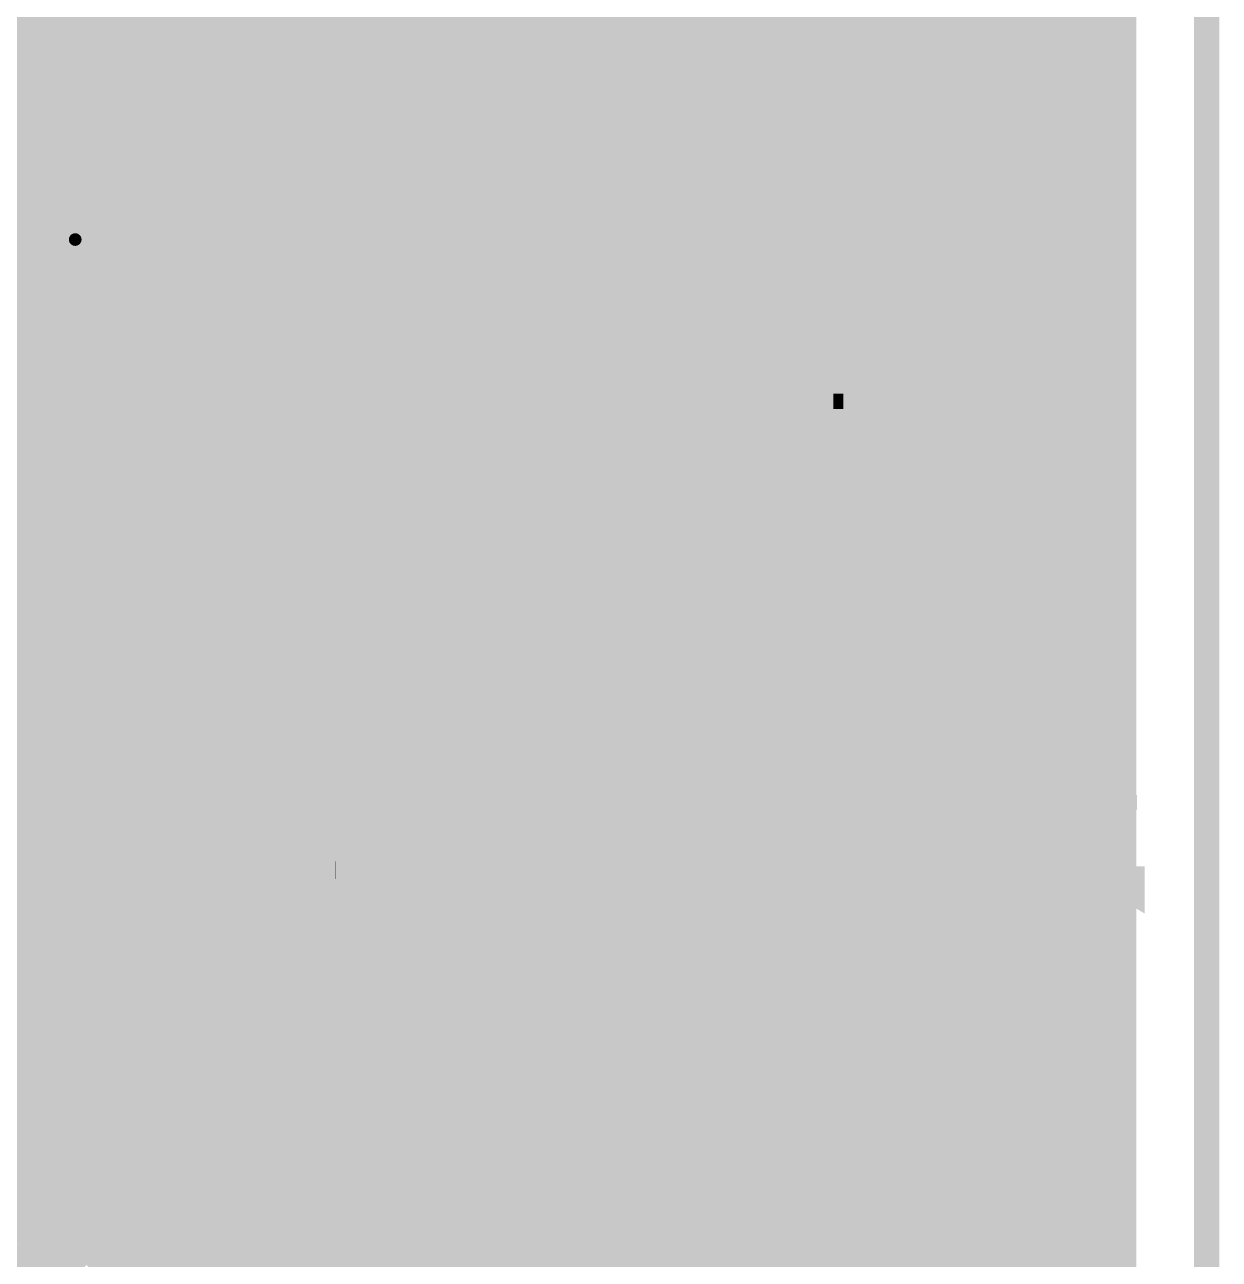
# Model space of a CAD drawing. Extents: x -10 to 131, y -93 to 209.
# Drawn here: x 118.62 to 130.63, y 187.24 to 199.64 of the extents above; entities that cross this region are included whole.
import ezdxf

# ---------------------------------------------------------------- set-up
doc = ezdxf.new("R2010")
doc.units = 0
doc.header["$MEASUREMENT"] = 0
doc.layers.get('0').update_dxf_attribs({"linetype": 'CONTINUOUS'})
for name, color, linetype in [('22-303-0_ASB', 7, 'CONTINUOUS'), ('22-303-0_AST', 7, 'CONTINUOUS'), ('22-303-0_BOT', 2, 'CONTINUOUS'), ('22-303-0_DRD', 6, 'CONTINUOUS'), ('22-303-0_DRL', 1, 'CONTINUOUS'), ('22-303-0_GND', 3, 'CONTINUOUS'), ('22-303-0_IN1', 10, 'CONTINUOUS'), ('22-303-0_SMB', 14, 'CONTINUOUS'), ('22-303-0_SMT', 9, 'CONTINUOUS'), ('22-303-0_SPT', 11, 'CONTINUOUS'), ('22-303-0_SST', 8, 'CONTINUOUS'), ('22-303-0_TOP', 15, 'CONTINUOUS'), ('THRUHOLE_TAP', 2, 'CONTINUOUS')]:
    doc.layers.add(name, color=color, linetype=linetype)

# ---------------------------------------------------------------- blocks, each defined once
blk = doc.blocks.new('ROUND_70')
at = {"const_width": 0.29972}
blk.add_lwpolyline([(-0.14986, 0, 1), (0.14986, 0, 1)], format="xyb", close=True, dxfattribs=at)
blk = doc.blocks.new('ROUND_117')
at = {"const_width": 0.10033}
blk.add_lwpolyline([(-0.050164, 0, 1), (0.050164, 0, 1)], format="xyb", close=True, dxfattribs=at)
blk = doc.blocks.new('ROUND_101')
at = {"const_width": 0.0635}
blk.add_lwpolyline([(-0.03175, 0, 1), (0.03175, 0, 1)], format="xyb", close=True, dxfattribs=at)
blk = doc.blocks.new('RECTANGLE_6')
blk.add_solid([(0.63627, 0.51308), (0.63627, -0.51308), (-0.63627, 0.51308), (-0.63627, -0.51308)])
blk = doc.blocks.new('RECTANGLE_19')
blk.add_solid([(1.0795, 1.3716), (1.0795, -1.3716), (-1.0795, 1.3716), (-1.0795, -1.3716)])
blk = doc.blocks.new('ROUND_37')
at = {"const_width": 0.35052}
blk.add_lwpolyline([(-0.17526, 0, 1), (0.17526, 0, 1)], format="xyb", close=True, dxfattribs=at)
blk = doc.blocks.new('ROUND_108')
at = {"const_width": 0.10033}
blk.add_lwpolyline([(-0.050164, 0, 1), (0.050164, 0, 1)], format="xyb", close=True, dxfattribs=at)

msp = doc.modelspace()

# ---------------------------------------------------------------- linework, layer by layer
at = {"layer": '22-303-0_ASB', "const_width": 0.254}
msp.add_lwpolyline([(111.00054, 208.99374), (111.00054, 198.99376), (116.0018, 198.99376), (116.0018, 208.99374), (130.50012, 208.99374), (130.50012, -31.00578), (-9.4996, -31.00578), (-9.4996, 208.99374), (111.00054, 208.99374)], dxfattribs=at)
at = {"layer": '22-303-0_AST'}
for points, const_width in [([(111.00054, 208.99374), (111.00054, 198.99376), (116.0018, 198.99376), (116.0018, 208.99374), (130.50012, 208.99374), (130.50012, -31.00578), (-9.4996, -31.00578), (-9.4996, 208.99374), (111.00054, 208.99374)], 0.254), ([(125.38456, 199.48144), (126.5428, 199.4916), (126.9746, 199.136), (126.9746, 195.9356), (126.5174, 195.4784), (119.3927, 195.48602), (119.3927, 199.48398), (121.031, 199.48398), (125.38456, 199.48144)], 0.1524), ([(122.56262, 197.65518), (123.0376, 197.65518), (122.79884, 196.97954), (122.682, 196.97954), (122.682, 197.99554)], 0.1524), ([(123.8758, 197.99554), (123.5202, 197.99554), (123.40082, 197.65518), (123.40082, 197.31736), (123.5202, 196.97954), (123.8758, 196.97954)], 0.1524), ([(123.81484, 197.99554), (123.81484, 196.97954)], 0.1524), ([(127.36068, 194.27444), (127.4318, 194.34556), (127.99568, 194.91198)], 0.1524), ([(128.84658, 194.20332), (128.13792, 194.91198)], 0.1524), ([(122.19432, 194.55892), (127.07366, 194.55892)], 0.1524), ([(127.07366, 194.55892), (128.49352, 193.13906), (128.49352, 188.25972)], 0.1524), ([(127.99568, 187.75934), (123.1138, 187.75934), (121.69394, 189.1792), (121.69394, 194.06108)], 0.1524), ([(128.84658, 194.06108), (128.28016, 193.4972), (128.20904, 193.42608)], 0.1524), ([(124.19838, 191.39662), (124.19838, 191.81318), (125.21438, 191.81318)], 0.1524), ([(121.74728, 191.1604), (121.74474, 191.1604)], 0.1524), ([(124.36602, 191.0334), (124.19838, 190.91402), (124.19838, 190.6778), (124.36602, 190.55842), (124.5362, 190.55842), (124.87402, 190.79718), (125.21438, 190.55842), (125.21438, 191.0334)], 0.1524), ([(120.904, 186.817), (119.126, 186.817), (119.126, 190.373), (120.904, 190.373), (120.904, 186.817)], 0.1524), ([(119.68734, 188.66358), (119.51716, 188.722), (119.51716, 189.0776), (119.68734, 189.13602), (120.36552, 189.13602), (120.53316, 189.0776), (120.53316, 188.722), (120.36552, 188.66358)], 0.1524), ([(121.34342, 188.25718), (121.90984, 188.8236), (121.98096, 188.89472)], 0.1524), ([(119.51716, 188.18098), (120.53316, 187.82538), (120.53316, 188.29782)], 0.1524), ([(122.05208, 187.40882), (121.34342, 188.11748)], 0.1524), ([(122.82932, 188.04636), (122.7582, 187.97524), (122.19178, 187.40882)], 0.1524)]:
    msp.add_lwpolyline(points, dxfattribs=dict(at, const_width=const_width))
at = {"layer": '22-303-0_AST', "const_width": 0.1524}
for points in [[(128.0668, 194.93738, 0.1989161), (127.99675, 194.90837)], [(128.13792, 194.90944, 0.1989124), (128.0668, 194.9389)], [(122.19432, 194.55892, 0.4142136), (121.69648, 194.06108)], [(125.095, 194.51066, 0.4142136), (121.74474, 191.1604)], [(128.44526, 191.1604, 0.4142136), (125.095, 194.51066)], [(128.84658, 194.06108, 0.1989124), (128.87604, 194.1322)], [(128.87452, 194.1322, 0.1941894), (128.84677, 194.20096)], [(121.74474, 191.1604, 0.4142136), (125.095, 187.81014)], [(121.74728, 191.1604, 0.4142136), (125.095, 187.81268)], [(125.095, 187.81268, 0.4142136), (128.44272, 191.1604)], [(125.095, 187.81014, 0.4142136), (128.44526, 191.1604)], [(121.34342, 188.25718, 0.1941918), (121.31574, 188.1886)], [(127.99568, 187.75934, 0.4142136), (128.49606, 188.25972)], [(121.31548, 188.1886, 0.1989124), (121.34449, 188.11855)], [(122.05208, 187.40882, 0.1989124), (122.1232, 187.37936)]]:
    msp.add_lwpolyline(points, format="xyb", dxfattribs=at)
at = {"layer": '22-303-0_BOT', "const_width": 0.254}
for points in [[(118.6942, 208.28), (118.6942, 187.5155)], [(118.9228, 208.28), (118.9228, 187.49518)], [(119.1514, 208.28), (119.1514, 187.40882)], [(119.38, 208.28), (119.38, 187.21578)], [(119.6086, 208.28), (119.6086, 170.17492)], [(119.8372, 208.28), (119.8372, 170.35526)], [(120.0658, 208.28), (120.0658, 170.58386)], [(120.2944, 208.28), (120.2944, 170.81246)], [(120.523, 208.28), (120.523, 171.04106)], [(120.7516, 208.28), (120.7516, 171.20108)], [(120.9802, 208.28), (120.9802, 171.25696)], [(121.2088, 208.28), (121.2088, 171.2595)], [(121.4374, 208.28), (121.4374, 171.2595)], [(121.666, 208.28), (121.666, 171.32808)], [(121.8946, 208.28), (121.8946, 171.36872)], [(122.1232, 208.28), (122.1232, 171.34332)], [(122.3518, 208.28), (122.3518, 171.24426)], [(122.5804, 208.28), (122.5804, 171.02582)], [(122.809, 208.28), (122.809, 170.34256)], [(123.0376, 208.28), (123.0376, 170.2689)], [(123.2662, 208.28), (123.2662, 170.10126)], [(123.4948, 208.28), (123.4948, 164.592)], [(123.7234, 208.28), (123.7234, 164.592)], [(123.952, 208.28), (123.952, 164.56406)], [(124.1806, 208.28), (124.1806, 164.48532)], [(124.4092, 208.28), (124.4092, 185.09996)], [(124.6378, 208.28), (124.6378, 185.64352)], [(124.8664, 208.28), (124.8664, 185.85434)], [(125.095, 208.28), (125.095, 185.97118)], [(125.3236, 208.28), (125.3236, 186.02706)], [(125.5522, 208.28), (125.5522, 186.03214)], [(125.7808, 208.28), (125.7808, 185.98642)], [(126.0094, 208.28), (126.0094, 185.88228)], [(126.238, 208.28), (126.238, 185.69432)], [(126.4666, 208.28), (126.4666, 185.30316)], [(126.6952, 208.28), (126.6952, 161.4424)], [(126.9238, 208.28), (126.9238, 163.49726)], [(127.1524, 208.28), (127.1524, 163.6649)], [(129.4384, 208.28), (129.4384, 154.29992)], [(129.667, 208.28), (129.667, 154.17038)], [(129.2098, 205.37678), (129.2098, 154.34818)], [(127.381, 205.26502), (127.381, 163.73856)], [(127.6096, 204.978), (127.6096, 163.7411)], [(128.9812, 205.02626), (128.9812, 154.3304)], [(127.8382, 204.82814), (127.8382, 163.6776)], [(128.7526, 204.85608), (128.7526, 154.2415)], [(128.0668, 204.75194), (128.0668, 163.52266)], [(128.2954, 204.73162), (128.2954, 163.12134)], [(128.524, 204.76464), (128.524, 154.04084)], [(129.667, 199.6186), (116.586, 199.6186)], [(129.667, 199.39), (116.586, 199.39)], [(129.667, 199.1614), (116.586, 199.1614)], [(129.667, 198.9328), (116.586, 198.9328)], [(129.667, 198.7042), (116.586, 198.7042)], [(129.667, 198.4756), (116.586, 198.4756)], [(129.667, 198.247), (92.1385, 198.247)], [(129.667, 198.0184), (92.1385, 198.0184)], [(129.667, 197.7898), (92.1385, 197.7898)], [(129.667, 197.5612), (92.1385, 197.5612)], [(129.667, 197.3326), (92.1385, 197.3326)], [(129.667, 197.104), (92.1385, 197.104)], [(129.667, 196.8754), (92.1385, 196.8754)], [(129.667, 196.6468), (92.1385, 196.6468)], [(129.667, 196.4182), (92.22232, 196.4182)], [(129.667, 196.1896), (92.24772, 196.1896)], [(129.667, 195.961), (92.20708, 195.961)], [(129.667, 195.7324), (92.0877, 195.7324)], [(129.667, 195.5038), (91.82354, 195.5038)], [(129.667, 195.2752), (87.7316, 195.2752)], [(129.667, 195.0466), (87.7951, 195.0466)], [(129.667, 194.818), (87.79256, 194.818)], [(129.667, 194.5894), (87.7189, 194.5894)], [(129.667, 194.3608), (87.6935, 194.3608)], [(129.667, 194.1322), (87.6935, 194.1322)], [(129.667, 193.9036), (87.6935, 193.9036)], [(129.667, 193.675), (87.6935, 193.675)], [(129.667, 193.4464), (87.6935, 193.4464)], [(129.667, 193.2178), (87.6935, 193.2178)], [(129.667, 192.9892), (87.6935, 192.9892)], [(129.667, 192.7606), (87.6935, 192.7606)], [(129.667, 192.532), (87.6935, 192.532)], [(129.667, 192.3034), (87.6554, 192.3034)], [(129.667, 192.0748), (87.52332, 192.0748)], [(129.667, 191.8462), (87.29726, 191.8462)], [(129.667, 191.6176), (87.06866, 191.6176)], [(129.667, 191.389), (112.85728, 191.389)], [(129.667, 191.1604), (113.10366, 191.1604)], [(129.667, 190.9318), (113.33226, 190.9318)], [(129.667, 190.7032), (113.47704, 190.7032)], [(129.667, 190.4746), (113.5126, 190.4746)], [(129.667, 190.246), (113.5126, 190.246)], [(129.667, 190.0174), (113.5126, 190.0174)], [(129.667, 189.7888), (113.5126, 189.7888)], [(129.667, 189.5602), (113.5126, 189.5602)], [(129.667, 189.3316), (113.5126, 189.3316)], [(129.667, 189.103), (113.5126, 189.103)], [(129.667, 188.8744), (113.5126, 188.8744)], [(129.667, 188.6458), (113.5126, 188.6458)], [(129.667, 188.4172), (113.5126, 188.4172)], [(129.667, 188.1886), (113.5126, 188.1886)], [(129.667, 187.96), (113.5126, 187.96)], [(129.667, 187.7314), (113.5126, 187.7314)], [(118.745, 187.5155), (113.665, 187.5155)], [(129.667, 187.5028), (118.88978, 187.5028)], [(129.667, 187.2742), (119.32666, 187.2742)]]:
    msp.add_lwpolyline(points, dxfattribs=at)
msp.add_lwpolyline([(119.5705, 186.69, 0.4142136), (118.745, 187.5155)], format="xyb", dxfattribs=at)
at = {"layer": '22-303-0_DRD', "const_width": 0.254}
for points in [[(111.00054, 208.99374), (111.00054, 198.99376), (116.0018, 198.99376), (116.0018, 208.99374), (130.50012, 208.99374), (130.50012, -31.00578), (-9.4996, -31.00578), (-9.4996, 208.99374), (111.00054, 208.99374)], [(118.491, 197.231), (119.126, 197.866)], [(118.491, 197.231), (119.126, 197.866)], [(119.126, 197.866), (119.761, 197.231)], [(119.126, 197.866), (119.761, 197.231)], [(118.491, 197.739), (118.491, 197.231)], [(119.126, 197.104), (118.491, 197.739)], [(118.491, 197.739), (118.491, 197.231)], [(119.126, 197.104), (118.491, 197.739)], [(119.761, 197.739), (119.126, 197.104)], [(119.761, 197.739), (119.126, 197.104)], [(119.761, 197.231), (119.761, 197.739)], [(119.761, 197.231), (119.761, 197.739)]]:
    msp.add_lwpolyline(points, dxfattribs=at)
at = {"layer": '22-303-0_DRL', "const_width": 0.254}
msp.add_lwpolyline([(111.00054, 208.99374), (111.00054, 198.99376), (116.0018, 198.99376), (116.0018, 208.99374), (130.50012, 208.99374), (130.50012, -31.00578), (-9.4996, -31.00578), (-9.4996, 208.99374), (111.00054, 208.99374)], dxfattribs=at)
at = {"layer": '22-303-0_GND', "const_width": 0.254}
msp.add_lwpolyline([(111.00054, 208.99374), (111.00054, 198.99376), (116.0018, 198.99376), (116.0018, 208.99374), (130.50012, 208.99374), (130.50012, -31.00578), (-9.4996, -31.00578), (-9.4996, 208.99374), (111.00054, 208.99374)], dxfattribs=at)
at = {"layer": '22-303-0_SMB', "const_width": 0.254}
for points in [[(121.793, 195.58), (113.792, 195.58), (113.792, 188.341)], [(121.793, 195.5292), (113.792, 195.5292)], [(118.6942, 195.58), (118.6942, 188.341)], [(118.9228, 195.58), (118.9228, 188.341)], [(119.1514, 195.58), (119.1514, 188.341)], [(119.38, 195.58), (119.38, 188.341)], [(119.6086, 195.58), (119.6086, 188.341)], [(119.8372, 195.58), (119.8372, 188.341)], [(120.0658, 195.58), (120.0658, 188.341)], [(120.2944, 195.58), (120.2944, 188.341)], [(120.523, 195.58), (120.523, 188.341)], [(120.7516, 195.58), (120.7516, 188.341)], [(120.9802, 195.58), (120.9802, 188.341)], [(121.2088, 195.58), (121.2088, 188.341)], [(121.4374, 195.58), (121.4374, 188.341)], [(121.666, 195.58), (121.666, 188.341)], [(121.793, 195.58), (121.793, 188.341)], [(121.793, 195.3006), (113.792, 195.3006)], [(121.793, 195.072), (113.792, 195.072)], [(121.793, 194.8434), (113.792, 194.8434)], [(121.793, 194.6148), (113.792, 194.6148)], [(121.793, 194.3862), (113.792, 194.3862)], [(121.793, 194.1576), (113.792, 194.1576)], [(121.793, 193.929), (113.792, 193.929)], [(121.793, 193.7004), (113.792, 193.7004)], [(121.793, 193.4718), (113.792, 193.4718)], [(121.793, 193.2432), (113.792, 193.2432)], [(121.793, 193.0146), (113.792, 193.0146)], [(121.793, 192.786), (113.792, 192.786)], [(121.793, 192.5574), (113.792, 192.5574)], [(121.793, 192.3288), (113.792, 192.3288)], [(121.793, 192.1002), (113.792, 192.1002)], [(121.793, 191.8716), (113.792, 191.8716)], [(121.793, 191.643), (113.792, 191.643)], [(121.793, 191.4144), (113.792, 191.4144)], [(121.793, 191.1858), (113.792, 191.1858)], [(121.793, 190.9572), (113.792, 190.9572)], [(121.793, 190.7286), (113.792, 190.7286)], [(121.793, 190.5), (113.792, 190.5)], [(121.793, 190.2714), (113.792, 190.2714)], [(121.793, 190.0428), (113.792, 190.0428)], [(121.793, 189.8142), (113.792, 189.8142)], [(121.793, 189.5856), (113.792, 189.5856)], [(121.793, 189.357), (113.792, 189.357)], [(121.793, 189.1284), (113.792, 189.1284)], [(121.793, 188.8998), (113.792, 188.8998)], [(121.793, 188.6712), (113.792, 188.6712)], [(121.793, 188.4426), (113.792, 188.4426)], [(121.793, 188.341), (113.792, 188.341)]]:
    msp.add_lwpolyline(points, dxfattribs=at)
at = {"layer": '22-303-0_SMT', "const_width": 0.127}
for points in [[(122.42038, 192.18402), (121.49328, 192.18402), (121.49328, 194.68592), (128.59512, 194.68592), (128.59512, 192.18402), (127.66548, 192.18402)], [(122.42038, 190.08598), (121.49328, 190.08598), (121.49328, 187.58408)], [(121.59488, 190.08598), (121.59488, 187.58408)], [(121.70918, 190.08598), (121.70918, 187.58408)], [(121.82348, 190.08598), (121.82348, 187.58408)], [(121.93778, 190.08598), (121.93778, 187.58408)], [(122.05208, 190.08598), (122.05208, 187.58408)], [(122.16638, 190.08598), (122.16638, 187.58408)], [(122.28068, 190.08598), (122.28068, 187.58408)], [(122.39498, 190.08598), (122.39498, 187.58408)], [(127.65278, 190.05042), (127.65278, 187.58408)], [(128.59512, 190.08598), (127.66548, 190.08598)], [(127.76708, 190.08598), (127.76708, 187.58408)], [(127.88138, 190.08598), (127.88138, 187.58408)], [(127.99568, 190.08598), (127.99568, 187.58408)], [(128.10998, 190.08598), (128.10998, 187.58408)], [(128.22428, 190.08598), (128.22428, 187.58408)], [(128.33858, 190.08598), (128.33858, 187.58408)], [(128.45288, 190.08598), (128.45288, 187.58408)], [(128.56718, 190.08598), (128.56718, 187.58408)], [(128.59512, 190.08598), (128.59512, 187.58408)], [(122.46864, 189.97168), (121.49328, 189.97168)], [(122.50928, 189.88532), (122.50928, 187.58408)], [(128.59512, 189.97168), (127.61976, 189.97168)], [(122.52452, 189.85738), (121.49328, 189.85738)], [(127.53848, 189.80912), (127.53848, 187.58408)], [(128.59512, 189.85738), (127.56388, 189.85738)], [(122.58548, 189.74308), (121.49328, 189.74308)], [(122.65406, 189.62878), (121.49328, 189.62878)], [(122.62358, 189.67704), (122.62358, 187.58408)], [(128.59512, 189.62878), (127.43434, 189.62878)], [(128.59512, 189.74308), (127.50292, 189.74308)], [(122.72772, 189.51448), (121.49328, 189.51448)], [(128.59512, 189.51448), (127.35814, 189.51448)], [(127.42418, 189.61354), (127.42418, 187.58408)], [(122.81408, 189.40018), (121.49328, 189.40018)], [(122.73788, 189.50178), (122.73788, 187.58408)], [(128.59512, 189.40018), (127.27432, 189.40018)], [(127.30988, 189.44844), (127.30988, 187.58408)], [(122.90806, 189.28588), (121.49328, 189.28588)], [(122.85218, 189.35192), (122.85218, 187.58408)], [(128.59512, 189.28588), (127.18034, 189.28588)], [(127.19558, 189.30366), (127.19558, 187.58408)], [(123.0122, 189.17158), (121.49328, 189.17158)], [(122.96648, 189.21984), (122.96648, 187.58408)], [(128.59512, 189.17158), (127.0762, 189.17158)], [(127.08128, 189.17666), (127.08128, 187.58408)], [(123.12904, 189.05728), (121.49328, 189.05728)], [(123.08078, 189.103), (123.08078, 187.58408)], [(128.59512, 189.05728), (126.95936, 189.05728)], [(126.96698, 189.0649), (126.96698, 187.58408)], [(123.26112, 188.94298), (121.49328, 188.94298)], [(123.19508, 188.99886), (123.19508, 187.58408)], [(123.30938, 188.90488), (123.30938, 187.58408)], [(128.59512, 188.94298), (126.82728, 188.94298)], [(126.85268, 188.96584), (126.85268, 187.58408)], [(123.41098, 188.82868), (121.49328, 188.82868)], [(123.42368, 188.81852), (123.42368, 187.58408)], [(126.62408, 188.79312), (126.62408, 187.58408)], [(128.59512, 188.82868), (126.67742, 188.82868)], [(126.73838, 188.8744), (126.73838, 187.58408)], [(123.58624, 188.71438), (121.49328, 188.71438)], [(123.53798, 188.74486), (123.53798, 187.58408)], [(123.65228, 188.67628), (123.65228, 187.58408)], [(126.39548, 188.65342), (126.39548, 187.58408)], [(128.59512, 188.71438), (126.50216, 188.71438)], [(126.50978, 188.71946), (126.50978, 187.58408)], [(123.79452, 188.60008), (121.49328, 188.60008)], [(123.76658, 188.61532), (123.76658, 187.58408)], [(123.88088, 188.55944), (123.88088, 187.58408)], [(126.16688, 188.54166), (126.16688, 187.58408)], [(126.28118, 188.595), (126.28118, 187.58408)], [(128.59512, 188.60008), (126.29388, 188.60008)], [(124.05868, 188.48578), (121.49328, 188.48578)], [(123.99518, 188.51118), (123.99518, 187.58408)], [(124.10948, 188.468), (124.10948, 187.58408)], [(124.22378, 188.4299), (124.22378, 187.58408)], [(124.33808, 188.39942), (124.33808, 187.58408)], [(125.70968, 188.38926), (125.70968, 187.58408)], [(125.82398, 188.41974), (125.82398, 187.58408)], [(125.93828, 188.4553), (125.93828, 187.58408)], [(128.59512, 188.48578), (126.02718, 188.48578)], [(126.05258, 188.49594), (126.05258, 187.58408)], [(124.45238, 188.37148), (121.49328, 188.37148)], [(124.45238, 188.37148), (124.45238, 187.58408)], [(124.56668, 188.34862), (124.56668, 187.58408)], [(124.68098, 188.33338), (124.68098, 187.58408)], [(124.79528, 188.32068), (124.79528, 187.58408)], [(124.90958, 188.31306), (124.90958, 187.58408)], [(125.02388, 188.31052), (125.02388, 187.58408)], [(125.13818, 188.31052), (125.13818, 187.58408)], [(125.25248, 188.31814), (125.25248, 187.58408)], [(125.36678, 188.3283), (125.36678, 187.58408)], [(125.48108, 188.34354), (125.48108, 187.58408)], [(125.59538, 188.36386), (125.59538, 187.58408)], [(128.59512, 188.37148), (125.63602, 188.37148)], [(128.59512, 188.25718), (121.49328, 188.25718)], [(128.59512, 188.14288), (121.49328, 188.14288)], [(128.59512, 188.02858), (121.49328, 188.02858)], [(128.59512, 187.91428), (121.49328, 187.91428)], [(128.59512, 187.79998), (121.49328, 187.79998)], [(128.59512, 187.68568), (121.49328, 187.68568)], [(128.59512, 187.58408), (121.49328, 187.58408)]]:
    msp.add_lwpolyline(points, dxfattribs=at)
for points in [[(125.0442, 193.95948, 0.3067242), (122.42038, 192.18402)], [(127.66548, 192.18402, 0.3066331), (125.0442, 193.95948)], [(122.42038, 190.08598, 0.3067242), (125.0442, 188.30798)], [(125.0442, 188.31052, 0.3066331), (127.66548, 190.08598)]]:
    msp.add_lwpolyline(points, format="xyb", dxfattribs=at)
at = {"layer": '22-303-0_SPT', "const_width": 0.127}
for points in [[(128.59512, 194.68592), (121.49328, 194.68592), (121.49328, 192.18402)], [(121.59488, 194.68592), (121.59488, 192.18402)], [(121.70918, 194.68592), (121.70918, 192.18402)], [(121.82348, 194.68592), (121.82348, 192.18402)], [(121.93778, 194.68592), (121.93778, 192.18402)], [(122.05208, 194.68592), (122.05208, 192.18402)], [(122.16638, 194.68592), (122.16638, 192.18402)], [(122.28068, 194.68592), (122.28068, 192.18402)], [(122.39498, 194.68592), (122.39498, 192.18402)], [(122.50928, 194.68592), (122.50928, 192.38468)], [(122.62358, 194.68592), (122.62358, 192.59296)], [(122.73788, 194.68592), (122.73788, 192.76822)], [(122.85218, 194.68592), (122.85218, 192.91808)], [(122.96648, 194.68592), (122.96648, 193.05016)], [(123.08078, 194.68592), (123.08078, 193.167)], [(123.19508, 194.68592), (123.19508, 193.27114)], [(123.30938, 194.68592), (123.30938, 193.36512)], [(123.42368, 194.68592), (123.42368, 193.44894)], [(123.53798, 194.68592), (123.53798, 193.52514)], [(123.65228, 194.68592), (123.65228, 193.59372)], [(123.76658, 194.68592), (123.76658, 193.65468)], [(123.88088, 194.68592), (123.88088, 193.71056)], [(123.99518, 194.68592), (123.99518, 193.75882)], [(124.10948, 194.68592), (124.10948, 193.802)], [(124.22378, 194.68592), (124.22378, 193.83756)], [(124.33808, 194.68592), (124.33808, 193.87058)], [(124.45238, 194.68592), (124.45238, 193.89852)], [(124.56668, 194.68592), (124.56668, 193.91884)], [(124.68098, 194.68592), (124.68098, 193.93662)], [(124.79528, 194.68592), (124.79528, 193.94932)], [(124.90958, 194.68592), (124.90958, 193.95694)], [(125.02388, 194.68592), (125.02388, 193.95948)], [(125.13818, 194.68592), (125.13818, 193.95694)], [(125.25248, 194.68592), (125.25248, 193.95186)], [(125.36678, 194.68592), (125.36678, 193.9417)], [(125.48108, 194.68592), (125.48108, 193.92392)], [(125.59538, 194.68592), (125.59538, 193.9036)], [(125.70968, 194.68592), (125.70968, 193.8782)], [(125.82398, 194.68592), (125.82398, 193.85026)], [(125.93828, 194.68592), (125.93828, 193.8147)], [(126.05258, 194.68592), (126.05258, 193.77152)], [(126.16688, 194.68592), (126.16688, 193.7258)], [(126.28118, 194.68592), (126.28118, 193.67246)], [(126.39548, 194.68592), (126.39548, 193.61404)], [(126.50978, 194.68592), (126.50978, 193.548)], [(126.62408, 194.68592), (126.62408, 193.47434)], [(126.73838, 194.68592), (126.73838, 193.39306)], [(126.85268, 194.68592), (126.85268, 193.30416)], [(126.96698, 194.68592), (126.96698, 193.20256)], [(127.08128, 194.68592), (127.08128, 193.0908)], [(127.19558, 194.68592), (127.19558, 192.9638)], [(127.30988, 194.68592), (127.30988, 192.81902)], [(127.42418, 194.68592), (127.42418, 192.65392)], [(127.53848, 194.68592), (127.53848, 192.45834)], [(127.65278, 194.68592), (127.65278, 192.2145)], [(127.76708, 194.68592), (127.76708, 192.18402)], [(127.88138, 194.68592), (127.88138, 192.18402)], [(127.99568, 194.68592), (127.99568, 192.18402)], [(128.10998, 194.68592), (128.10998, 192.18402)], [(128.22428, 194.68592), (128.22428, 192.18402)], [(128.33858, 194.68592), (128.33858, 192.18402)], [(128.45288, 194.68592), (128.45288, 192.18402)], [(128.56718, 194.68592), (128.56718, 192.18402)], [(128.59512, 194.68592), (128.59512, 192.18402)], [(128.59512, 194.57162), (121.49328, 194.57162)], [(128.59512, 194.45732), (121.49328, 194.45732)], [(128.59512, 194.34302), (121.49328, 194.34302)], [(128.59512, 194.22872), (121.49328, 194.22872)], [(128.59512, 194.11442), (121.49328, 194.11442)], [(128.59512, 194.00012), (121.49328, 194.00012)], [(124.40412, 193.88582), (121.49328, 193.88582)], [(128.59512, 193.88582), (125.68174, 193.88582)], [(124.03074, 193.77152), (121.49328, 193.77152)], [(128.59512, 193.77152), (126.05512, 193.77152)], [(123.77166, 193.65722), (121.49328, 193.65722)], [(128.59512, 193.65722), (126.3142, 193.65722)], [(123.56846, 193.54292), (121.49328, 193.54292)], [(128.59512, 193.54292), (126.51994, 193.54292)], [(123.39574, 193.42862), (121.49328, 193.42862)], [(128.59512, 193.42862), (126.69012, 193.42862)], [(123.24588, 193.31432), (121.49328, 193.31432)], [(128.59512, 193.31432), (126.83998, 193.31432)], [(123.11634, 193.20002), (121.49328, 193.20002)], [(128.59512, 193.20002), (126.96952, 193.20002)], [(123.00204, 193.08572), (121.49328, 193.08572)], [(128.59512, 193.08572), (127.08636, 193.08572)], [(122.8979, 192.97142), (121.49328, 192.97142)], [(122.80392, 192.85712), (121.49328, 192.85712)], [(128.59512, 192.97142), (127.18796, 192.97142)], [(128.59512, 192.85712), (127.28194, 192.85712)], [(122.7201, 192.74282), (121.49328, 192.74282)], [(128.59512, 192.74282), (127.36576, 192.74282)], [(122.64644, 192.62852), (121.49328, 192.62852)], [(128.59512, 192.62852), (127.43942, 192.62852)], [(122.57786, 192.51422), (121.49328, 192.51422)], [(128.59512, 192.51422), (127.508, 192.51422)], [(122.5169, 192.39992), (121.49328, 192.39992)], [(128.59512, 192.39992), (127.56896, 192.39992)], [(122.46356, 192.28562), (121.49328, 192.28562)], [(128.59512, 192.28562), (127.6223, 192.28562)], [(122.42038, 192.18402), (121.49328, 192.18402)], [(128.59512, 192.18402), (127.66548, 192.18402)], [(122.42038, 190.08598), (121.49328, 190.08598), (121.49328, 187.58408)], [(121.59488, 190.08598), (121.59488, 187.58408)], [(121.70918, 190.08598), (121.70918, 187.58408)], [(121.82348, 190.08598), (121.82348, 187.58408)], [(121.93778, 190.08598), (121.93778, 187.58408)], [(122.05208, 190.08598), (122.05208, 187.58408)], [(122.16638, 190.08598), (122.16638, 187.58408)], [(122.28068, 190.08598), (122.28068, 187.58408)], [(122.39498, 190.08598), (122.39498, 187.58408)], [(127.65278, 190.05042), (127.65278, 187.58408)], [(128.59512, 190.08598), (127.66548, 190.08598)], [(127.76708, 190.08598), (127.76708, 187.58408)], [(127.88138, 190.08598), (127.88138, 187.58408)], [(127.99568, 190.08598), (127.99568, 187.58408)], [(128.10998, 190.08598), (128.10998, 187.58408)], [(128.22428, 190.08598), (128.22428, 187.58408)], [(128.33858, 190.08598), (128.33858, 187.58408)], [(128.45288, 190.08598), (128.45288, 187.58408)], [(128.56718, 190.08598), (128.56718, 187.58408)], [(128.59512, 190.08598), (128.59512, 187.58408)], [(122.46864, 189.97168), (121.49328, 189.97168)], [(122.50928, 189.88532), (122.50928, 187.58408)], [(128.59512, 189.97168), (127.61976, 189.97168)], [(122.52452, 189.85738), (121.49328, 189.85738)], [(127.53848, 189.80912), (127.53848, 187.58408)], [(128.59512, 189.85738), (127.56388, 189.85738)], [(122.58548, 189.74308), (121.49328, 189.74308)], [(122.65406, 189.62878), (121.49328, 189.62878)], [(122.62358, 189.67704), (122.62358, 187.58408)], [(128.59512, 189.62878), (127.43434, 189.62878)], [(128.59512, 189.74308), (127.50292, 189.74308)], [(122.72772, 189.51448), (121.49328, 189.51448)], [(128.59512, 189.51448), (127.35814, 189.51448)], [(127.42418, 189.61354), (127.42418, 187.58408)], [(122.81408, 189.40018), (121.49328, 189.40018)], [(122.73788, 189.50178), (122.73788, 187.58408)], [(128.59512, 189.40018), (127.27432, 189.40018)], [(127.30988, 189.44844), (127.30988, 187.58408)], [(122.90806, 189.28588), (121.49328, 189.28588)], [(122.85218, 189.35192), (122.85218, 187.58408)], [(128.59512, 189.28588), (127.18034, 189.28588)], [(127.19558, 189.30366), (127.19558, 187.58408)], [(123.0122, 189.17158), (121.49328, 189.17158)], [(122.96648, 189.21984), (122.96648, 187.58408)], [(128.59512, 189.17158), (127.0762, 189.17158)], [(127.08128, 189.17666), (127.08128, 187.58408)], [(123.12904, 189.05728), (121.49328, 189.05728)], [(123.08078, 189.103), (123.08078, 187.58408)], [(128.59512, 189.05728), (126.95936, 189.05728)], [(126.96698, 189.0649), (126.96698, 187.58408)], [(123.26112, 188.94298), (121.49328, 188.94298)], [(123.19508, 188.99886), (123.19508, 187.58408)], [(123.30938, 188.90488), (123.30938, 187.58408)], [(128.59512, 188.94298), (126.82728, 188.94298)], [(126.85268, 188.96584), (126.85268, 187.58408)], [(123.41098, 188.82868), (121.49328, 188.82868)], [(123.42368, 188.81852), (123.42368, 187.58408)], [(126.62408, 188.79312), (126.62408, 187.58408)], [(128.59512, 188.82868), (126.67742, 188.82868)], [(126.73838, 188.8744), (126.73838, 187.58408)], [(123.58624, 188.71438), (121.49328, 188.71438)], [(123.53798, 188.74486), (123.53798, 187.58408)], [(123.65228, 188.67628), (123.65228, 187.58408)], [(126.39548, 188.65342), (126.39548, 187.58408)], [(128.59512, 188.71438), (126.50216, 188.71438)], [(126.50978, 188.71946), (126.50978, 187.58408)], [(123.79452, 188.60008), (121.49328, 188.60008)], [(123.76658, 188.61532), (123.76658, 187.58408)], [(123.88088, 188.55944), (123.88088, 187.58408)], [(126.16688, 188.54166), (126.16688, 187.58408)], [(126.28118, 188.595), (126.28118, 187.58408)], [(128.59512, 188.60008), (126.29388, 188.60008)], [(124.05868, 188.48578), (121.49328, 188.48578)], [(123.99518, 188.51118), (123.99518, 187.58408)], [(124.10948, 188.468), (124.10948, 187.58408)], [(124.22378, 188.4299), (124.22378, 187.58408)], [(124.33808, 188.39942), (124.33808, 187.58408)], [(125.70968, 188.38926), (125.70968, 187.58408)], [(125.82398, 188.41974), (125.82398, 187.58408)], [(125.93828, 188.4553), (125.93828, 187.58408)], [(128.59512, 188.48578), (126.02718, 188.48578)], [(126.05258, 188.49594), (126.05258, 187.58408)], [(124.45238, 188.37148), (121.49328, 188.37148)], [(124.45238, 188.37148), (124.45238, 187.58408)], [(124.56668, 188.34862), (124.56668, 187.58408)], [(124.68098, 188.33338), (124.68098, 187.58408)], [(124.79528, 188.32068), (124.79528, 187.58408)], [(124.90958, 188.31306), (124.90958, 187.58408)], [(125.02388, 188.31052), (125.02388, 187.58408)], [(125.13818, 188.31052), (125.13818, 187.58408)], [(125.25248, 188.31814), (125.25248, 187.58408)], [(125.36678, 188.3283), (125.36678, 187.58408)], [(125.48108, 188.34354), (125.48108, 187.58408)], [(125.59538, 188.36386), (125.59538, 187.58408)], [(128.59512, 188.37148), (125.63602, 188.37148)], [(128.59512, 188.25718), (121.49328, 188.25718)], [(128.59512, 188.14288), (121.49328, 188.14288)], [(128.59512, 188.02858), (121.49328, 188.02858)], [(128.59512, 187.91428), (121.49328, 187.91428)], [(128.59512, 187.79998), (121.49328, 187.79998)], [(128.59512, 187.68568), (121.49328, 187.68568)], [(128.59512, 187.58408), (121.49328, 187.58408)]]:
    msp.add_lwpolyline(points, dxfattribs=at)
for points in [[(125.0442, 193.95948, 0.3067242), (122.42038, 192.18402)], [(127.66548, 192.18402, 0.3066331), (125.0442, 193.95948)], [(122.42038, 190.08598, 0.3067242), (125.0442, 188.30798)], [(125.0442, 188.31052, 0.3066331), (127.66548, 190.08598)]]:
    msp.add_lwpolyline(points, format="xyb", dxfattribs=at)
at = {"layer": '22-303-0_SST', "const_width": 0.1524}
for points in [[(125.38456, 199.48144), (121.031, 199.48398), (119.3927, 199.48398), (119.3927, 195.48602), (126.5174, 195.4784), (126.9746, 195.9356), (126.9746, 199.136), (126.5428, 199.4916), (125.38456, 199.48144)], [(124.0028, 199.4408), (124.0028, 195.5038)], [(126.1872, 199.30364), (126.1872, 199.01662)], [(126.6698, 199.39), (126.7206, 199.3392)], [(126.6698, 199.39), (126.7714, 199.2884), (126.746, 199.263), (126.746, 195.7578)], [(126.7206, 199.3392), (126.7714, 199.263)], [(126.36246, 199.24776), (126.111, 199.24776)], [(126.32436, 199.28586), (126.32436, 199.0344)], [(126.7714, 199.263), (126.9238, 199.136)], [(126.7714, 199.263), (126.7714, 195.7832)], [(126.38024, 199.1106), (126.09322, 199.1106)], [(126.90602, 199.15124), (126.746, 199.15124)], [(126.90856, 199.1487), (126.90856, 195.92036)], [(126.9238, 199.136), (126.9238, 195.9356)], [(126.9238, 199.01408), (126.746, 199.01408)], [(126.9238, 198.87692), (126.746, 198.87692)], [(126.9238, 198.73976), (126.746, 198.73976)], [(126.9238, 198.6026), (126.746, 198.6026)], [(126.9238, 198.46544), (126.746, 198.46544)], [(126.9238, 198.32828), (126.746, 198.32828)], [(126.9238, 198.19112), (126.746, 198.19112)], [(126.9238, 198.05396), (126.746, 198.05396)], [(126.9238, 197.9168), (126.746, 197.9168)], [(126.9238, 197.77964), (126.746, 197.77964)], [(127.58928, 197.74154), (127.58928, 197.48754), (127.87122, 197.40118), (128.15316, 197.40118), (128.4351, 197.48754), (128.4351, 197.74154)], [(127.58928, 197.69836), (128.4351, 197.69836)], [(126.9238, 197.64248), (126.746, 197.64248)], [(126.9238, 197.50532), (126.746, 197.50532)], [(126.9238, 197.36816), (126.746, 197.36816)], [(126.9238, 197.231), (126.746, 197.231)], [(126.9238, 197.09384), (126.746, 197.09384)], [(127.87122, 196.71538), (127.87122, 197.05574), (128.4351, 196.88556), (128.4351, 196.80174), (127.58928, 196.80174)], [(126.9238, 196.95668), (126.746, 196.95668)], [(126.9238, 196.81952), (126.746, 196.81952)], [(126.9238, 196.68236), (126.746, 196.68236)], [(126.9238, 196.5452), (126.746, 196.5452)], [(126.9238, 196.40804), (126.746, 196.40804)], [(126.9238, 196.27088), (126.746, 196.27088)], [(126.9238, 196.13372), (126.746, 196.13372)], [(126.9238, 195.99656), (126.746, 195.99656)], [(126.9238, 195.9356), (126.746, 195.7578)], [(126.8476, 195.8594), (126.746, 195.8594)], [(127.36068, 194.24904), (127.4318, 194.32016), (127.99568, 194.88658)], [(128.84658, 194.17792), (128.13792, 194.88658)], [(122.19432, 194.53352), (127.07366, 194.53352)], [(127.07366, 194.53352), (128.49352, 193.11366), (128.49352, 188.23432)], [(127.99568, 187.73394), (123.1138, 187.73394), (121.69394, 189.1538), (121.69394, 194.03568)], [(128.84658, 194.03568), (128.28016, 193.4718), (128.20904, 193.40068)], [(119.68988, 193.6115), (118.98376, 193.6115), (118.84406, 193.65468), (118.84406, 193.90868), (118.98376, 193.94932), (119.68988, 193.94932)], [(119.126, 192.9257), (119.126, 193.26352), (119.68988, 193.09588), (119.68988, 193.00952), (118.84406, 193.00952)], [(119.84228, 191.4144), (119.70258, 191.45758), (119.70258, 191.71158), (119.84228, 191.75476), (120.40616, 191.75476), (120.5484, 191.71158), (120.5484, 191.45758), (120.40616, 191.4144)], [(128.95326, 191.53378), (128.95326, 191.82842), (129.79908, 191.82842)], [(121.74728, 191.135), (121.74474, 191.135)], [(129.09296, 191.1858), (128.95326, 191.10198), (128.95326, 190.9318), (129.09296, 190.84798), (129.2352, 190.84798), (129.51714, 191.01816), (129.79908, 190.84798), (129.79908, 191.1858)], [(119.70258, 190.9826), (120.5484, 190.7286), (120.5484, 191.06896)], [(120.904, 186.817), (120.904, 190.373), (119.126, 190.373), (119.126, 186.817), (120.904, 186.817)], [(121.34342, 188.23178), (121.90984, 188.7982), (121.98096, 188.86932)], [(122.05208, 187.38342), (121.34342, 188.09208)], [(122.82932, 188.02096), (122.7582, 187.94984), (122.19178, 187.38342)]]:
    msp.add_lwpolyline(points, dxfattribs=at)
for points in [[(126.238, 199.3138, 0.4142136), (126.0856, 199.1614)], [(126.3904, 199.1614, 0.4142136), (126.238, 199.3138)], [(126.0856, 199.1614, 0.4142136), (126.238, 199.009)], [(126.238, 199.009, 0.4142136), (126.3904, 199.1614)], [(128.0668, 194.91198, 0.1989161), (127.99675, 194.88297)], [(128.13792, 194.88404, 0.1989124), (128.0668, 194.9135)], [(122.19432, 194.53352, 0.4142136), (121.69648, 194.03568)], [(125.095, 194.48526, 0.4142136), (121.74474, 191.135)], [(128.44526, 191.135, 0.4142136), (125.095, 194.48526)], [(128.84658, 194.03568, 0.1989124), (128.87604, 194.1068)], [(128.87452, 194.1068, 0.1941894), (128.84677, 194.17556)], [(121.74474, 191.135, 0.4142136), (125.095, 187.78474)], [(121.74728, 191.135, 0.4142136), (125.095, 187.78728)], [(125.095, 187.78728, 0.4142136), (128.44272, 191.135)], [(125.095, 187.78474, 0.4142136), (128.44526, 191.135)], [(121.31548, 188.1632, 0.1989124), (121.34449, 188.09315)], [(121.34342, 188.23178, 0.1941918), (121.31574, 188.1632)], [(127.99568, 187.73394, 0.4142136), (128.49606, 188.23432)], [(122.05208, 187.38342, 0.1989124), (122.1232, 187.35396)]]:
    msp.add_lwpolyline(points, format="xyb", dxfattribs=at)
at = {"layer": '22-303-0_TOP'}
for points, const_width in [([(125.3998, 197.485), (125.3998, 194.6402), (125.095, 194.3354)], 0.635), ([(120.9802, 197.485), (119.126, 197.485)], 0.381), ([(119.126, 197.485), (120.9802, 197.485)], 0.381), ([(128.64592, 194.68592), (121.54408, 194.68592), (121.54408, 192.18402)], 0.254), ([(121.77268, 194.68592), (121.77268, 192.18402)], 0.254), ([(122.00128, 194.68592), (122.00128, 192.18402)], 0.254), ([(122.22988, 194.68592), (122.22988, 192.18402)], 0.254), ([(122.45848, 194.68592), (122.45848, 192.18402)], 0.254), ([(122.68708, 194.68592), (122.68708, 192.18402)], 0.254), ([(122.91568, 194.68592), (122.91568, 192.18402)], 0.254), ([(123.14428, 194.68592), (123.14428, 192.18402)], 0.254), ([(123.37288, 194.68592), (123.37288, 192.18402)], 0.254), ([(123.60148, 194.68592), (123.60148, 192.18402)], 0.254), ([(123.83008, 194.68592), (123.83008, 192.18402)], 0.254), ([(124.05868, 194.68592), (124.05868, 192.18402)], 0.254), ([(124.28728, 194.68592), (124.28728, 192.18402)], 0.254), ([(124.51588, 194.68592), (124.51588, 192.18402)], 0.254), ([(124.74448, 194.68592), (124.74448, 192.18402)], 0.254), ([(124.97308, 194.68592), (124.97308, 192.18402)], 0.254), ([(125.20168, 194.68592), (125.20168, 192.18402)], 0.254), ([(125.43028, 194.68592), (125.43028, 192.18402)], 0.254), ([(125.65888, 194.68592), (125.65888, 192.18402)], 0.254), ([(125.88748, 194.68592), (125.88748, 192.18402)], 0.254), ([(126.11608, 194.68592), (126.11608, 192.18402)], 0.254), ([(126.34468, 194.68592), (126.34468, 192.18402)], 0.254), ([(126.57328, 194.68592), (126.57328, 192.18402)], 0.254), ([(126.80188, 194.68592), (126.80188, 192.18402)], 0.254), ([(127.03048, 194.68592), (127.03048, 192.18402)], 0.254), ([(127.25908, 194.68592), (127.25908, 192.18402)], 0.254), ([(127.48768, 194.68592), (127.48768, 192.18402)], 0.254), ([(127.71628, 194.68592), (127.71628, 192.18402)], 0.254), ([(127.94488, 194.68592), (127.94488, 192.18402)], 0.254), ([(128.17348, 194.68592), (128.17348, 192.18402)], 0.254), ([(128.40208, 194.68592), (128.40208, 192.18402)], 0.254), ([(128.64592, 194.68592), (128.64592, 192.18402)], 0.254), ([(125.095, 194.3354), (125.095, 193.9163), (117.475, 193.9163)], 0.635), ([(128.64592, 194.47002), (121.54408, 194.47002)], 0.254), ([(128.64592, 194.24142), (121.54408, 194.24142)], 0.254), ([(128.64592, 194.01282), (121.54408, 194.01282)], 0.254), ([(128.64592, 193.78422), (121.54408, 193.78422)], 0.254), ([(128.64592, 193.55562), (121.54408, 193.55562)], 0.254), ([(128.64592, 193.32702), (121.54408, 193.32702)], 0.254), ([(128.64592, 193.09842), (121.54408, 193.09842)], 0.254), ([(128.64592, 192.86982), (121.54408, 192.86982)], 0.254), ([(128.64592, 192.64122), (121.54408, 192.64122)], 0.254), ([(128.64592, 192.41262), (121.54408, 192.41262)], 0.254), ([(125.0188, 192.18402), (121.54408, 192.18402)], 0.254), ([(128.64592, 192.18402), (125.0188, 192.18402)], 0.254), ([(125.01118, 190.04788), (121.54408, 190.04788), (121.54408, 187.54852)], 0.254), ([(121.77268, 190.04788), (121.77268, 187.54852)], 0.254), ([(122.00128, 190.04788), (122.00128, 187.54852)], 0.254), ([(122.22988, 190.04788), (122.22988, 187.54852)], 0.254), ([(122.45848, 190.04788), (122.45848, 187.54852)], 0.254), ([(122.68708, 190.04788), (122.68708, 187.54852)], 0.254), ([(122.91568, 190.04788), (122.91568, 187.54852)], 0.254), ([(123.14428, 190.04788), (123.14428, 187.54852)], 0.254), ([(123.37288, 190.04788), (123.37288, 187.54852)], 0.254), ([(123.60148, 190.04788), (123.60148, 187.54852)], 0.254), ([(123.83008, 190.04788), (123.83008, 187.54852)], 0.254), ([(124.05868, 190.04788), (124.05868, 187.54852)], 0.254), ([(124.28728, 190.04788), (124.28728, 187.54852)], 0.254), ([(124.51588, 190.04788), (124.51588, 187.54852)], 0.254), ([(124.74448, 190.04788), (124.74448, 187.54852)], 0.254), ([(124.97308, 190.04788), (124.97308, 187.54852)], 0.254), ([(128.64592, 190.04788), (125.01118, 190.04788)], 0.254), ([(125.20168, 190.04788), (125.20168, 187.54852)], 0.254), ([(125.43028, 190.04788), (125.43028, 187.54852)], 0.254), ([(125.65888, 190.04788), (125.65888, 187.54852)], 0.254), ([(125.88748, 190.04788), (125.88748, 187.54852)], 0.254), ([(126.11608, 190.04788), (126.11608, 187.54852)], 0.254), ([(126.34468, 190.04788), (126.34468, 187.54852)], 0.254), ([(126.57328, 190.04788), (126.57328, 187.54852)], 0.254), ([(126.80188, 190.04788), (126.80188, 187.54852)], 0.254), ([(127.03048, 190.04788), (127.03048, 187.54852)], 0.254), ([(127.25908, 190.04788), (127.25908, 187.54852)], 0.254), ([(127.48768, 190.04788), (127.48768, 187.54852)], 0.254), ([(127.71628, 190.04788), (127.71628, 187.54852)], 0.254), ([(127.94488, 190.04788), (127.94488, 187.54852)], 0.254), ([(128.17348, 190.04788), (128.17348, 187.54852)], 0.254), ([(128.40208, 190.04788), (128.40208, 187.54852)], 0.254), ([(128.64592, 190.04788), (128.64592, 187.54852)], 0.254), ([(128.64592, 189.83452), (121.54408, 189.83452)], 0.254), ([(125.095, 187.9346), (123.3424, 187.9346), (121.666, 189.611), (120.015, 189.611)], 0.635), ([(128.64592, 189.60592), (121.54408, 189.60592)], 0.254), ([(128.64592, 189.37732), (121.54408, 189.37732)], 0.254), ([(128.64592, 189.14872), (121.54408, 189.14872)], 0.254), ([(128.64592, 188.92012), (121.54408, 188.92012)], 0.254), ([(128.64592, 188.69152), (121.54408, 188.69152)], 0.254), ([(128.64592, 188.46292), (121.54408, 188.46292)], 0.254), ([(128.64592, 188.23432), (121.54408, 188.23432)], 0.254), ([(126.21006, 181.87924), (126.746, 182.41518), (126.746, 187.579), (126.3904, 187.9346), (125.095, 187.9346)], 0.635), ([(128.64592, 188.00572), (121.54408, 188.00572)], 0.254), ([(120.015, 187.579), (119.1895, 187.579), (118.745, 187.1345), (118.745, 186.69)], 0.635), ([(122.70994, 183.88076), (122.70994, 183.99506), (120.015, 186.69), (120.015, 187.579)], 0.635), ([(128.64592, 187.77712), (121.54408, 187.77712)], 0.254), ([(128.64592, 187.54852), (121.54408, 187.54852)], 0.254)]:
    msp.add_lwpolyline(points, dxfattribs=dict(at, const_width=const_width))

# ---------------------------------------------------------------- block references
at = {"layer": '22-303-0_BOT'}
msp.add_blockref('ROUND_70', (119.126, 197.485), dxfattribs=at)
at = {"layer": '22-303-0_DRL'}
msp.add_blockref('ROUND_117', (119.126, 197.485), dxfattribs=at)
at = {"layer": '22-303-0_GND'}
msp.add_blockref('ROUND_101', (119.126, 197.485), dxfattribs=at)
at = {"layer": '22-303-0_IN1'}
msp.add_blockref('ROUND_70', (119.126, 197.485), dxfattribs=at)
at = {"layer": '22-303-0_SMT'}
for name, p in [('RECTANGLE_19', (120.9802, 197.485)), ('RECTANGLE_19', (125.3998, 197.485)), ('RECTANGLE_6', (120.015, 189.611)), ('RECTANGLE_6', (120.015, 187.579))]:
    msp.add_blockref(name, p, dxfattribs=at)
at = {"layer": '22-303-0_SPT'}
for name, p in [('RECTANGLE_19', (120.9802, 197.485)), ('RECTANGLE_19', (125.3998, 197.485)), ('RECTANGLE_6', (120.015, 189.611)), ('RECTANGLE_6', (120.015, 187.579))]:
    msp.add_blockref(name, p, dxfattribs=at)
at = {"layer": '22-303-0_TOP'}
for name, p in [('RECTANGLE_19', (120.9802, 197.485)), ('RECTANGLE_19', (125.3998, 197.485)), ('ROUND_70', (119.126, 197.485)), ('ROUND_37', (125.095, 194.3354)), ('RECTANGLE_6', (120.015, 189.611)), ('ROUND_37', (125.095, 187.9346)), ('RECTANGLE_6', (120.015, 187.579))]:
    msp.add_blockref(name, p, dxfattribs=at)
at = {"layer": 'THRUHOLE_TAP'}
msp.add_blockref('ROUND_108', (119.126, 197.485), dxfattribs=at)

doc.saveas('drawing.dxf')
